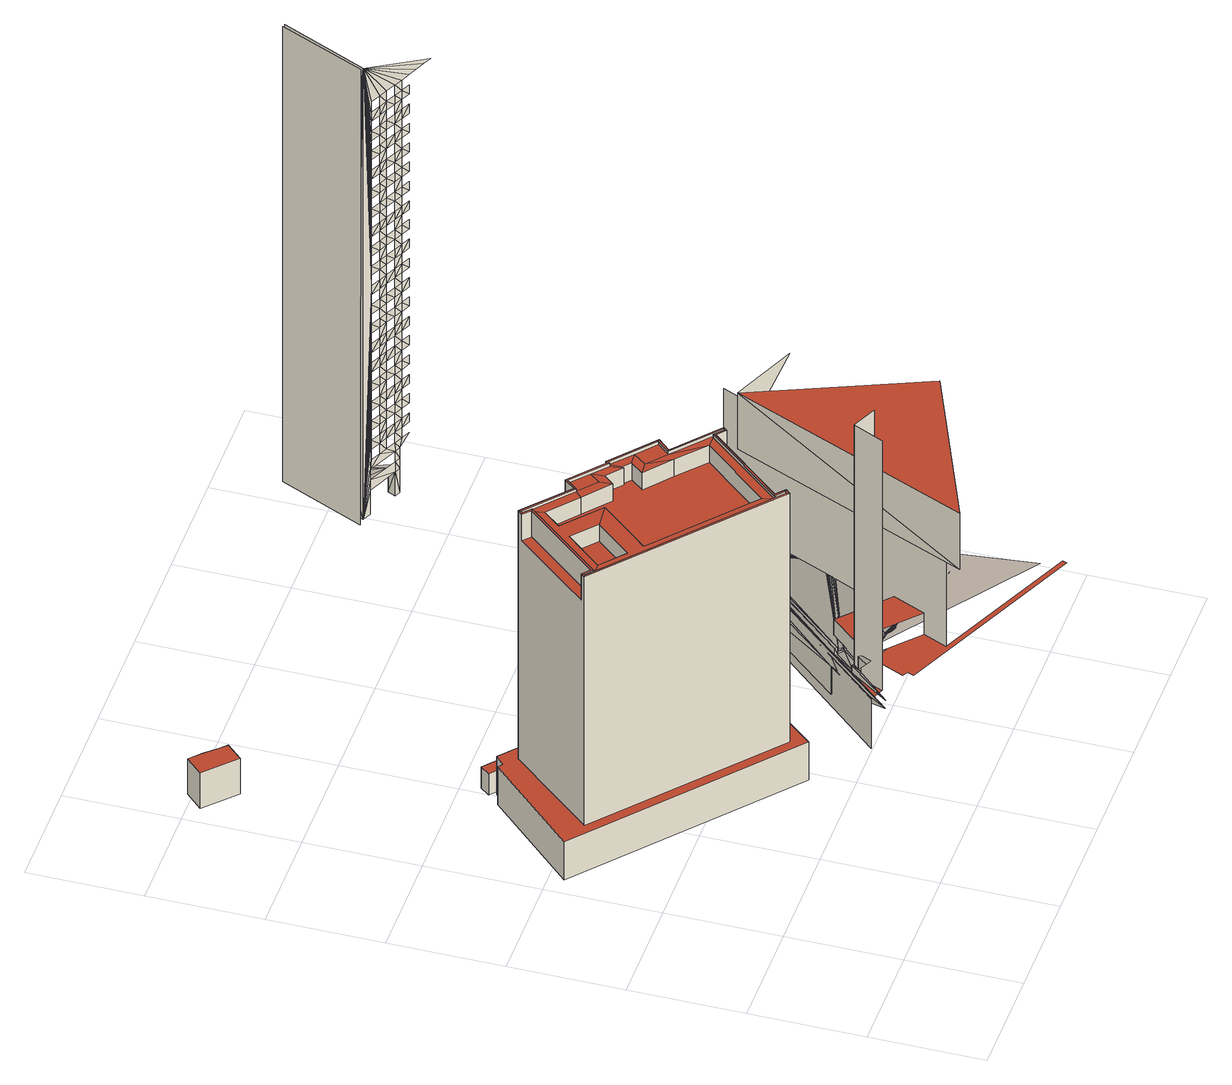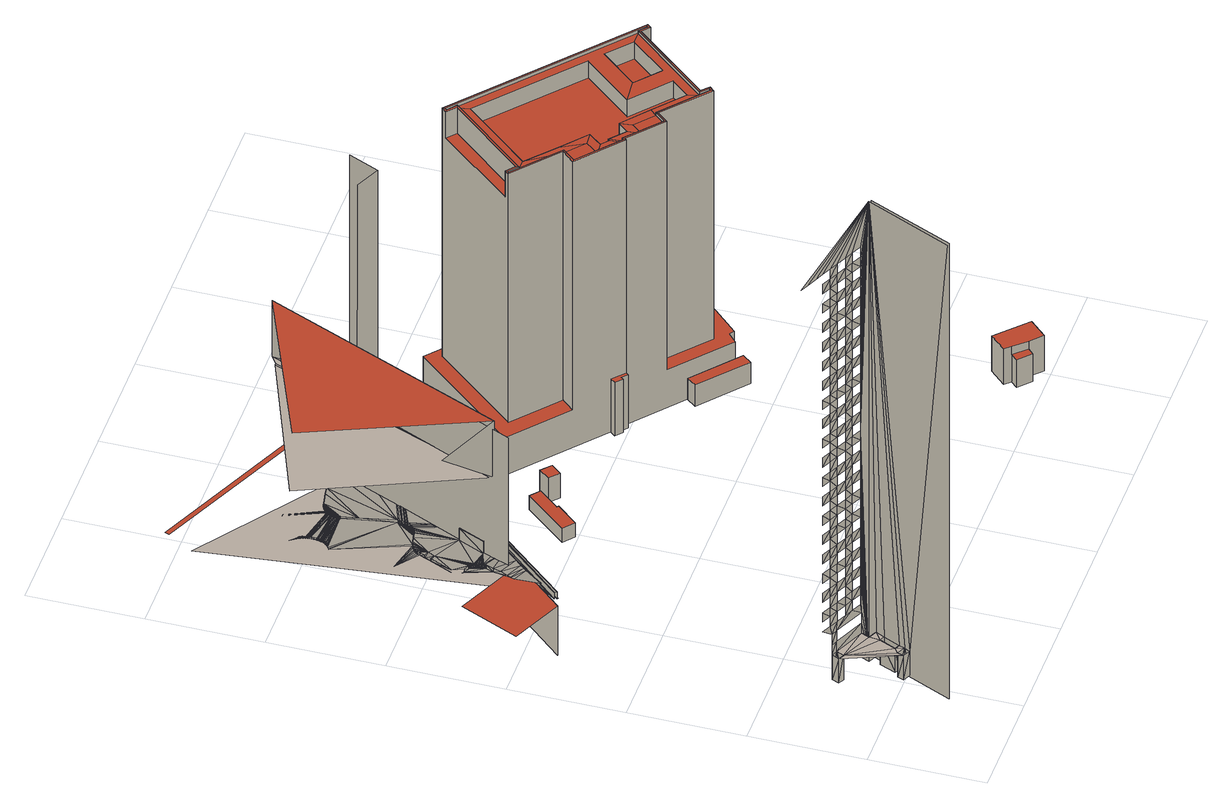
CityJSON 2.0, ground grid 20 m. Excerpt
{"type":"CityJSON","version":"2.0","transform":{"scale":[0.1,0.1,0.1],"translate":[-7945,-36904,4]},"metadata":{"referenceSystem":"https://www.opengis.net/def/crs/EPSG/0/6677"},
"CityObjects":{
"building1":{"type":"Building","attributes":{"class":9999,"usage":461,"measuredHeight":7.4,"storeysAboveGround":9999,"storeysBelowGround":9999,"prefecture":13,"city":13103,"footprintArea":-9999,"fireproofType":1011,"coverageRatio":80,"floorAreaRatio":600,"surveyYear":1,"urbanPlanType":21,"areaClassificationType":22,"landUseType":214,"districts":"10","detailedUsage":"0","meshCode":"53394509"},"geometry":[{"type":"Solid","lod":"2","boundaries":[[[[0,1,2,3,4,5,6,7]],[[8,9,10,11,12,13]],[[14,15,16,17]],[[2,1,8,13]],[[5,4,17,16]],[[4,3,14,17]],[[12,11,15,14]],[[1,0,9,8]],[[13,12,14,3,2]],[[6,5,16,15]],[[10,7,6,15,11]],[[0,7,10,9]]]],"semantics":{"surfaces":[{"type":"GroundSurface"},{"type":"RoofSurface"},{"type":"WallSurface"}],"values":[[0,1,1,2,2,2,2,2,2,2,2,2]]}}]},
"building2":{"type":"Building","attributes":{"class":3002,"usage":412,"measuredHeight":53.9,"storeysAboveGround":12,"storeysBelowGround":1,"prefecture":13,"city":13103,"footprintArea":1162.81,"fireproofType":1001,"coverageRatio":80,"floorAreaRatio":600,"surveyYear":2021,"urbanPlanType":21,"areaClassificationType":22,"landUseType":211,"districts":"10","detailedUsage":"1320","floodRisk_description":10,"floodRisk_rank":1,"floodRisk_depth":0.05,"floodRisk_adminType":2,"floodRisk_scale":2,"meshCode":"53394509"},"geometry":[{"type":"Solid","lod":"2","boundaries":[[[[18,19,20,21,22,23,24,25,26,27,28,29]],[[30,31,32,33]],[[34,35,36,37]],[[38,39,40,41,42,43,44,45,46,47,48,49,50,51]],[[52,53,54,55]],[[56,57,58,37,59]],[[60,61,62,63]],[[64,65,66,67]],[[68,56,59,69]],[[36,70,71]],[[37,36,71,59]],[[72,73,74,75]],[[36,35,76,70]],[[77,78,79,80]],[[81,82,83,84,85,86,87,88]],[[89,90,91,92]],[[93,94,95,68,69,96,83,82,97,88,87,98]],[[99,100,101,102]],[[103,104,90,89]],[[105,106,107,108]],[[109,110,111,112]],[[72,75,113,114]],[[115,116,117,118]],[[119,120,121,122]],[[123,124,125,126]],[[30,33,127,128]],[[129,130,131,132,133,134,135,136,137,138,139,140,141,142]],[[103,112,111,104]],[[122,121,125,124]],[[55,54,74,73]],[[115,118,110,109]],[[31,143,144,86,85,32]],[[145,31,30,128]],[[99,128,127,100]],[[108,107,117,116]],[[105,114,113,106]],[[123,126,53,52]],[[92,91,120,119]],[[35,102,101,76]],[[146,147,148,149,150,151]],[[53,86,144,54]],[[104,56,68,90]],[[106,99,102,107]],[[73,72,39,38]],[[85,84,131,130]],[[70,137,136,71]],[[101,139,138,76]],[[64,88,97,65]],[[126,87,86,53]],[[127,141,140,100]],[[100,140,139,101]],[[75,31,145,113]],[[120,94,93,121]],[[90,68,95,91]],[[18,29,149,148]],[[40,39,72,114]],[[74,143,31,75]],[[110,58,57,111]],[[89,92,77,80]],[[121,93,98,125]],[[117,107,102,35,34]],[[124,123,60,63]],[[62,55,73,38,51,122,124,63]],[[24,23,44,43]],[[106,113,145,128,99]],[[123,52,61,60]],[[27,105,108,151,150,28]],[[23,22,45,44]],[[54,144,143,74]],[[66,82,81,67]],[[76,138,137,70]],[[26,25,42,41]],[[91,95,94,120]],[[65,97,82,66]],[[132,83,96,133]],[[119,122,51,50]],[[116,115,48,47]],[[117,34,37,118]],[[131,84,83,132]],[[20,19,147,146]],[[125,98,87,126]],[[133,96,69,134]],[[27,26,41,40,114,105]],[[108,116,47,46,21,20,146,151]],[[22,21,46,45]],[[111,57,56,104]],[[52,55,62,61]],[[71,136,135,59]],[[67,81,88,64]],[[33,142,141,127]],[[32,129,142,33]],[[112,103,79,78]],[[77,92,119,50,49,109,112,78]],[[49,48,115,109]],[[19,18,148,147]],[[118,37,58,110]],[[59,135,134,69]],[[103,89,80,79]],[[85,130,129,32]],[[29,28,150,149]],[[25,24,43,42]]]],"semantics":{"surfaces":[{"type":"GroundSurface"},{"type":"RoofSurface"},{"type":"WallSurface"}],"values":[[0,1,1,1,1,1,1,1,1,1,1,1,1,1,1,1,1,1,1,1,1,1,1,1,1,1,1,1,1,1,1,1,1,1,1,1,1,1,1,1,2,2,2,2,2,2,2,2,2,2,2,2,2,2,2,2,2,2,2,2,2,2,2,2,2,2,2,2,2,2,2,2,2,2,2,2,2,2,2,2,2,2,2,2,2,2,2,2,2,2,2,2,2,2,2,2,2,2,2,2,2]]}}]},
"building3":{"type":"Building","attributes":{"class":3002,"usage":461,"measuredHeight":4.1,"storeysAboveGround":9999,"storeysBelowGround":9999,"prefecture":13,"city":13103,"footprintArea":-9999,"fireproofType":1011,"coverageRatio":80,"floorAreaRatio":600,"surveyYear":1,"urbanPlanType":21,"areaClassificationType":22,"landUseType":211,"districts":"10","detailedUsage":"0","floodRisk_description":10,"floodRisk_rank":1,"floodRisk_depth":0.1,"floodRisk_adminType":2,"floodRisk_scale":2,"meshCode":"53394509"},"geometry":[{"type":"Solid","lod":"2","boundaries":[[[[152,153,154,155]],[[156,157,158,159]],[[154,153,156,159]],[[152,155,158,157]],[[155,154,159,158]],[[153,152,157,156]]]],"semantics":{"surfaces":[{"type":"GroundSurface"},{"type":"RoofSurface"},{"type":"WallSurface"}],"values":[[0,1,2,2,2,2]]}}]},
"building4":{"type":"Building","attributes":{"class":9999,"usage":403,"measuredHeight":264.6,"storeysAboveGround":49,"storeysBelowGround":4,"prefecture":13,"city":13103,"footprintArea":6865.78,"fireproofType":1001,"coverageRatio":80,"floorAreaRatio":600,"surveyYear":2021,"urbanPlanType":21,"areaClassificationType":22,"landUseType":212,"districts":"10","detailedUsage":"1241","floodRisk_description":10,"floodRisk_rank":1,"floodRisk_depth":0.01,"floodRisk_adminType":2,"floodRisk_scale":2,"meshCode":"53394509"},"geometry":[{"type":"MultiSurface","lod":"2","boundaries":[[[160,161,162]],[[163,161,160]],[[164,165,166]],[[160,167,163]],[[163,168,161]],[[169,164,166]],[[170,171,160]],[[167,168,163]],[[172,173,174,175]],[[165,176,177]],[[170,169,178]],[[179,177,176]],[[180,165,177]],[[165,180,181]],[[181,180,182]],[[183,165,181]],[[184,181,182]],[[166,165,185]],[[180,186,182]],[[167,160,171]],[[185,165,183]],[[184,183,181]],[[169,166,183]],[[182,186,184]],[[183,166,185]],[[180,187,186]],[[186,188,184]],[[183,184,189]],[[187,188,186]],[[189,184,188]],[[188,187,189]],[[189,187,190]],[[178,169,183]],[[191,192,173,172]],[[193,183,189]],[[167,171,194]],[[178,183,195]],[[195,183,193]],[[195,196,178]],[[197,196,195]],[[171,198,194]],[[195,193,199]],[[194,198,200]],[[193,189,201]],[[199,202,203]],[[199,193,204]],[[205,204,193]],[[204,202,199]],[[205,202,204]],[[206,207,208,209]],[[201,189,210]],[[210,189,211]],[[211,189,212]],[[213,205,193]],[[212,189,214]],[[202,205,213]],[[213,193,201]],[[210,213,201]],[[215,213,210]],[[209,216,217,206]],[[211,215,210]],[[218,215,211]],[[211,219,218]],[[212,219,211]],[[220,219,212]],[[220,212,214]],[[221,220,214]],[[221,214,222]],[[222,223,221]],[[224,223,222]],[[224,225,223]],[[226,225,224]],[[227,225,226]],[[227,228,225]],[[229,228,227]],[[229,227,230]],[[231,229,230]],[[231,232,229]],[[231,233,232]],[[234,233,231]],[[235,233,234]],[[236,233,235]],[[237,236,235]],[[237,238,236]],[[239,238,237]],[[239,237,240]],[[240,241,239]],[[242,241,240]],[[243,213,215]],[[218,243,215]],[[244,241,242]],[[245,241,244]],[[219,243,218]],[[243,219,220]],[[244,246,245]],[[247,246,244]],[[221,243,220]],[[223,243,221]],[[223,225,243]],[[225,228,243]],[[228,229,243]],[[229,232,243]],[[232,233,243]],[[233,236,243]],[[236,238,243]],[[238,239,243]],[[206,217,248,207]],[[239,241,243]],[[241,245,243]],[[203,202,249]],[[170,178,250]],[[199,203,251]],[[250,171,170]],[[202,213,252]],[[243,253,254]],[[255,256,257]],[[173,192,258,259,260,261,262,263,264,208,207,248,265,266,267,268,269,174]],[[270,271,256]],[[272,195,199]],[[171,273,198]],[[252,213,243]],[[271,270,274]],[[198,275,200]],[[243,254,276]],[[200,277,194]],[[278,265,248,217,216,264,263,279]],[[196,280,178]],[[281,196,197]],[[282,197,195]],[[254,283,276]],[[284,283,254]],[[252,243,276]],[[202,252,285]],[[286,203,249]],[[287,202,285]],[[203,286,288]],[[202,287,249]],[[203,288,289]],[[203,289,290]],[[203,290,291]],[[269,268,292,293]],[[294,283,284]],[[203,291,251]],[[283,295,276]],[[296,283,294]],[[297,296,294]],[[297,294,298]],[[296,297,299]],[[300,297,298]],[[301,297,300]],[[297,301,299]],[[296,299,302]],[[303,301,300]],[[299,301,303]],[[283,296,295]],[[296,302,304]],[[305,299,303]],[[296,304,306]],[[302,299,305]],[[307,296,306]],[[302,305,304]],[[304,305,308]],[[309,296,307]],[[306,304,308]],[[310,296,309]],[[306,308,311]],[[312,296,310]],[[313,306,311]],[[307,306,313]],[[314,296,312]],[[315,307,313]],[[316,296,314]],[[309,307,315]],[[317,296,316]],[[318,309,315]],[[310,309,318]],[[319,296,317]],[[320,296,319]],[[312,310,318]],[[312,318,321]],[[322,296,320]],[[323,312,321]],[[324,296,322]],[[295,252,276]],[[314,312,323]],[[325,296,324]],[[316,314,323]],[[326,296,325]],[[316,323,327]],[[328,296,326]],[[329,316,327]],[[317,316,329]],[[330,296,328]],[[331,296,330]],[[319,317,329]],[[319,329,332]],[[333,296,331]],[[334,296,333]],[[335,319,332]],[[334,336,296]],[[335,320,319]],[[337,329,327]],[[336,338,296]],[[335,322,320]],[[338,339,296]],[[340,322,335]],[[339,341,296]],[[342,332,329]],[[341,343,296]],[[344,322,340]],[[343,345,296]],[[324,322,344]],[[332,342,335]],[[345,346,296]],[[346,347,296]],[[348,324,344]],[[347,349,296]],[[348,325,324]],[[349,350,296]],[[350,351,296]],[[296,351,352]],[[335,353,340]],[[326,325,348]],[[326,348,354]],[[296,352,295]],[[328,326,354]],[[328,354,355]],[[356,328,355]],[[330,328,356]],[[331,330,356]],[[331,356,357]],[[358,331,357]],[[199,251,272]],[[333,331,358]],[[358,334,333]],[[359,334,358]],[[336,334,359]],[[336,359,360]],[[361,336,360]],[[338,336,361]],[[339,338,361]],[[339,361,362]],[[363,339,362]],[[363,341,339]],[[363,343,341]],[[364,343,363]],[[365,194,277]],[[345,343,364]],[[345,364,366]],[[270,256,255]],[[367,345,366]],[[346,345,367]],[[368,346,367]],[[347,346,368]],[[369,347,368]],[[349,347,369]],[[369,350,349]],[[370,350,369]],[[350,370,371]],[[350,371,351]],[[371,372,351]],[[351,372,352]],[[352,372,295]],[[295,372,373]],[[252,295,373]],[[340,374,344]],[[257,375,255]],[[344,376,348]],[[348,377,354]],[[354,377,355]],[[373,378,252]],[[252,378,285]],[[373,379,378]],[[355,380,356]],[[379,285,378]],[[379,287,285]],[[379,373,381]],[[382,357,356]],[[249,287,379]],[[381,373,383]],[[249,379,381]],[[357,382,358]],[[286,249,381]],[[383,373,384]],[[382,359,358]],[[286,381,383]],[[384,373,385]],[[384,286,383]],[[288,286,384]],[[386,360,359]],[[385,373,387]],[[360,386,361]],[[289,288,384]],[[386,362,361]],[[289,384,385]],[[387,373,388]],[[389,363,362]],[[389,364,363]],[[387,289,385]],[[274,270,390]],[[388,373,391]],[[290,289,387]],[[392,366,364]],[[366,392,367]],[[367,393,368]],[[394,290,387]],[[368,393,369]],[[391,373,395]],[[394,387,388]],[[369,396,370]],[[370,397,371]],[[371,397,372]],[[395,373,398]],[[399,394,388]],[[290,394,291]],[[399,388,391]],[[398,373,400]],[[394,399,291]],[[395,399,391]],[[401,399,395]],[[400,373,402]],[[399,401,291]],[[401,395,398]],[[171,403,273]],[[401,404,291]],[[402,373,405]],[[401,398,404]],[[198,273,275]],[[404,406,291]],[[405,373,407]],[[404,398,406]],[[406,398,400]],[[372,408,373]],[[406,409,291]],[[407,373,410]],[[344,374,376]],[[400,402,406]],[[275,277,200]],[[348,376,377]],[[406,402,409]],[[410,373,411]],[[355,377,380]],[[356,380,382]],[[409,402,412]],[[373,413,411]],[[412,402,405]],[[359,382,386]],[[412,405,414]],[[414,405,407]],[[389,362,386]],[[392,364,389]],[[291,415,416]],[[414,407,417]],[[367,392,393]],[[417,407,410]],[[369,393,396]],[[291,409,415]],[[397,370,396]],[[411,417,410]],[[418,291,416]],[[413,373,419]],[[195,272,282]],[[420,417,411]],[[421,372,397]],[[409,412,415]],[[422,372,421]],[[423,420,411]],[[424,372,422]],[[423,411,413]],[[412,414,415]],[[250,403,171]],[[425,372,424]],[[414,417,415]],[[426,372,425]],[[251,291,427]],[[428,372,426]],[[417,420,415]],[[429,423,413]],[[408,372,428]],[[416,415,430]],[[420,423,415]],[[431,432,433]],[[433,432,374]],[[434,431,433]],[[432,376,374]],[[435,431,434]],[[436,376,432]],[[437,435,434]],[[376,436,377]],[[438,435,437]],[[377,436,439]],[[440,438,437]],[[439,441,377]],[[442,438,440]],[[377,441,380]],[[440,443,442]],[[441,444,380]],[[445,443,440]],[[419,373,446]],[[380,444,382]],[[418,416,430]],[[444,386,382]],[[427,291,447]],[[373,408,448]],[[423,429,415]],[[449,432,431]],[[449,431,435]],[[449,436,432]],[[450,386,444]],[[449,439,436]],[[449,441,439]],[[449,444,441]],[[446,373,448]],[[429,413,419]],[[386,450,389]],[[447,291,418]],[[389,450,451]],[[450,452,451]],[[451,392,389]],[[452,392,451]],[[450,453,452]],[[392,452,393]],[[450,454,453]],[[393,452,453]],[[450,455,454]],[[393,453,396]],[[396,453,454]],[[450,456,455]],[[454,455,396]],[[396,455,397]],[[450,457,456]],[[455,456,397]],[[450,458,457]],[[397,456,421]],[[459,250,178]],[[280,459,178]],[[196,281,280]],[[460,429,419]],[[450,461,458]],[[456,457,421]],[[281,197,282]],[[421,457,422]],[[450,462,461]],[[457,424,422]],[[458,424,457]],[[450,463,462]],[[424,458,425]],[[450,464,463]],[[425,458,461]],[[465,460,419]],[[466,460,465]],[[461,426,425]],[[429,467,415]],[[468,427,447]],[[465,469,466]],[[419,446,465]],[[470,469,465]],[[429,460,467]],[[415,471,430]],[[469,470,472]],[[472,470,473]],[[418,430,474]],[[466,467,460]],[[473,475,472]],[[476,475,473]],[[467,466,469]],[[474,447,418]],[[477,475,476]],[[467,469,472]],[[471,468,447]],[[477,476,478]],[[467,472,475]],[[430,471,474]],[[272,251,427]],[[479,477,478]],[[480,477,479]],[[477,467,475]],[[467,481,415]],[[482,480,479]],[[471,447,474]],[[480,467,477]],[[482,479,483]],[[465,484,470]],[[482,467,480]],[[482,483,485]],[[485,483,486]],[[470,484,473]],[[485,467,482]],[[487,485,486]],[[468,272,427]],[[487,486,488]],[[487,467,485]],[[489,471,415]],[[473,484,476]],[[484,478,476]],[[481,489,415]],[[488,490,487]],[[467,487,490]],[[468,491,492]],[[478,484,479]],[[493,490,488]],[[493,467,490]],[[468,471,491]],[[493,481,467]],[[484,483,479]],[[483,484,486]],[[468,492,272]],[[494,493,488]],[[484,488,486]],[[494,481,493]],[[494,495,481]],[[491,496,492]],[[471,497,498]],[[499,471,498]],[[500,497,471]],[[471,499,501]],[[502,500,471]],[[503,471,501]],[[496,504,492]],[[502,471,489]],[[471,503,505]],[[471,505,491]],[[506,494,488]],[[492,507,508]],[[272,492,508]],[[481,509,489]],[[509,481,510]],[[511,481,495]],[[492,504,507]],[[510,481,512]],[[512,481,513]],[[513,481,514]],[[511,495,494]],[[497,515,498]],[[498,515,516]],[[497,517,515]],[[498,516,499]],[[500,517,497]],[[499,516,501]],[[518,517,500]],[[501,516,519]],[[500,502,518]],[[503,501,519]],[[518,502,520]],[[503,519,521]],[[502,489,520]],[[505,503,521]],[[520,489,522]],[[505,521,523]],[[514,481,511]],[[522,489,524]],[[491,505,523]],[[524,489,509]],[[491,523,525]],[[526,515,517]],[[526,516,515]],[[526,517,518]],[[526,519,516]],[[509,527,524]],[[526,518,520]],[[526,521,519]],[[528,491,525]],[[510,527,509]],[[496,491,528]],[[526,520,522]],[[526,523,521]],[[526,522,524]],[[526,525,523]],[[510,529,527]],[[530,496,528]],[[512,529,510]],[[526,524,527]],[[504,496,530]],[[526,528,525]],[[526,527,529]],[[528,526,530]],[[512,513,529]],[[531,504,530]],[[529,513,532]],[[532,526,529]],[[531,530,526]],[[513,514,532]],[[526,532,533]],[[532,514,533]],[[272,508,534]],[[535,526,533]],[[514,536,533]],[[533,536,535]],[[504,531,507]],[[531,526,537]],[[534,508,538]],[[526,535,539]],[[536,540,535]],[[514,511,536]],[[508,507,538]],[[531,537,507]],[[539,537,526]],[[535,540,539]],[[272,534,541]],[[542,270,255]],[[536,511,540]],[[537,539,543]],[[540,543,539]],[[537,543,544]],[[537,544,545]],[[546,272,541]],[[537,545,547]],[[507,537,538]],[[541,534,548]],[[549,272,546]],[[548,534,538]],[[537,548,538]],[[546,541,550]],[[273,403,275]],[[275,403,277]],[[537,550,548]],[[550,541,548]],[[551,549,546]],[[552,546,550]],[[282,272,549]],[[552,551,546]],[[403,553,277]]],"semantics":{"surfaces":[{"type":"WallSurface"},{"type":"OuterFloorSurface"},{"type":"OuterCeilingSurface"},{"type":"RoofSurface"},{"type":"GroundSurface"}],"values":[0,0,1,2,0,0,0,0,0,0,1,1,0,0,0,0,1,1,0,2,0,1,0,0,0,1,0,1,0,1,0,0,1,0,1,2,1,1,0,0,0,1,0,1,0,1,0,0,0,0,1,1,1,0,1,1,0,0,0,3,0,0,0,0,0,0,0,0,0,0,0,0,0,0,0,0,0,0,0,0,0,0,0,0,0,0,0,0,1,1,0,0,1,1,0,0,1,1,1,1,1,1,1,1,1,1,0,1,1,1,1,0,0,1,0,0,3,2,1,0,1,2,4,0,0,0,0,1,0,0,0,1,1,1,1,1,1,1,1,1,0,0,1,1,0,0,0,1,0,0,1,1,0,0,1,1,0,1,0,1,0,0,1,0,1,0,1,0,0,1,0,1,0,1,0,0,1,1,0,0,1,0,1,1,0,1,0,1,0,1,0,0,1,1,0,0,1,1,0,1,0,1,1,0,1,0,1,1,1,0,1,0,1,1,1,0,1,0,1,1,1,1,0,0,1,0,0,0,0,0,0,0,0,0,0,0,0,0,0,0,0,0,0,0,0,0,2,0,0,0,0,0,0,0,0,0,0,0,0,0,0,0,0,0,0,1,3,1,1,1,0,0,1,1,0,0,1,1,0,1,0,1,0,1,1,0,1,0,0,1,1,1,0,1,0,1,1,1,0,2,1,0,1,1,1,0,1,1,0,1,1,1,1,0,1,0,1,1,0,0,1,1,0,0,1,1,0,4,1,1,0,0,1,1,1,1,0,0,1,0,1,1,1,0,1,0,1,0,0,1,1,0,0,1,0,1,1,1,0,0,1,1,0,1,1,1,0,1,0,1,0,1,1,1,1,1,1,0,1,0,1,0,0,0,0,0,0,0,0,0,0,0,0,0,0,0,0,0,1,0,1,0,1,1,1,1,1,1,0,1,1,1,1,0,0,0,0,1,0,0,1,0,1,0,1,0,0,1,0,0,1,0,1,0,1,0,1,0,1,0,0,0,1,0,0,1,0,1,0,0,0,0,1,1,0,1,0,1,0,0,0,1,1,0,0,1,0,0,1,1,0,1,0,0,0,0,1,1,0,0,1,0,1,1,0,0,1,1,0,0,0,1,1,1,1,1,0,1,1,1,0,0,1,1,1,1,0,0,1,1,0,1,1,1,1,1,1,1,1,1,1,1,0,1,0,1,1,1,1,1,1,1,0,0,0,0,0,0,0,0,0,0,0,0,0,0,0,0,0,1,0,0,0,0,1,1,1,1,0,1,1,0,0,0,1,1,1,1,0,0,0,1,0,1,1,1,0,0,0,1,0,0,1,0,0,1,0,0,1,0,1,1,0,1,1,0,1,0,0,0,1,1,0,1,1,0,1,0,1,0,1,0,1,0,0,0,1,0,1,1,1,2]}}]},
"building5":{"type":"Building","attributes":{"class":9999,"usage":461,"measuredHeight":5.3,"storeysAboveGround":9999,"storeysBelowGround":9999,"prefecture":13,"city":13103,"footprintArea":-9999,"fireproofType":1011,"coverageRatio":80,"floorAreaRatio":600,"surveyYear":1,"urbanPlanType":21,"areaClassificationType":22,"landUseType":212,"districts":"10","detailedUsage":"0","floodRisk_description":10,"floodRisk_rank":1,"floodRisk_depth":0.04,"floodRisk_adminType":2,"floodRisk_scale":2,"meshCode":"53394509"},"geometry":[{"type":"Solid","lod":"2","boundaries":[[[[554,555,556,557]],[[558,559,560,561]],[[555,554,559,558]],[[557,556,561,560]],[[556,555,558,561]],[[554,557,560,559]]]],"semantics":{"surfaces":[{"type":"GroundSurface"},{"type":"RoofSurface"},{"type":"WallSurface"}],"values":[[0,1,2,2,2,2]]}}]},
"building6":{"type":"Building","attributes":{"class":9999,"usage":461,"measuredHeight":-9999,"storeysAboveGround":9999,"storeysBelowGround":9999,"prefecture":13,"city":13103,"footprintArea":-9999,"fireproofType":1011,"coverageRatio":80,"floorAreaRatio":600,"surveyYear":1,"urbanPlanType":21,"areaClassificationType":22,"landUseType":212,"districts":"10","detailedUsage":"0","floodRisk_description":10,"floodRisk_rank":1,"floodRisk_depth":0.04,"floodRisk_adminType":2,"floodRisk_scale":2,"meshCode":"53394509"},"geometry":[{"type":"Solid","lod":"2","boundaries":[[[[562,563,564,565,566,567]],[[568,569,570,571,572,573]],[[563,562,568,573]],[[562,567,569,568]],[[567,566,570,569]],[[564,563,573,572]],[[565,564,572,571]],[[566,565,571,570]]]],"semantics":{"surfaces":[{"type":"GroundSurface"},{"type":"RoofSurface"},{"type":"WallSurface"}],"values":[[0,1,2,2,2,2,2,2]]}}]},
"building7":{"type":"Building","attributes":{"class":9999,"usage":401,"measuredHeight":98.4,"storeysAboveGround":21,"storeysBelowGround":0,"prefecture":13,"city":13103,"footprintArea":1985.17,"fireproofType":1001,"coverageRatio":80,"floorAreaRatio":600,"surveyYear":2021,"urbanPlanType":21,"areaClassificationType":22,"landUseType":212,"districts":"10","detailedUsage":"1210","floodRisk_description":10,"floodRisk_rank":1,"floodRisk_depth":0.08,"floodRisk_adminType":2,"floodRisk_scale":2,"meshCode":"53394509"},"geometry":[{"type":"MultiSurface","lod":"2","boundaries":[[[574,575,576]],[[577,574,576]],[[576,575,578]],[[578,579,576]],[[580,576,581]],[[581,576,582]],[[582,576,579]],[[583,576,580]],[[584,574,585]],[[585,574,586]],[[586,574,587]],[[587,574,588]],[[588,574,589]],[[589,574,590]],[[590,574,591]],[[591,574,592]],[[592,574,593]],[[593,574,594]],[[594,574,595]],[[595,574,596]],[[596,574,597]],[[597,574,598]],[[598,574,599]],[[599,574,600]],[[600,574,601]],[[601,574,602]],[[602,574,577]],[[577,576,603]],[[603,576,604]],[[604,576,605]],[[605,576,606]],[[606,576,607]],[[607,576,608]],[[608,576,609]],[[609,576,610]],[[610,576,611]],[[611,576,612]],[[612,576,613]],[[613,576,614]],[[614,576,615]],[[615,576,616]],[[616,576,617]],[[617,576,583]],[[575,574,618]],[[619,578,575]],[[620,583,580]],[[620,580,621]],[[622,579,578]],[[574,584,623]],[[579,619,582]],[[619,622,578]],[[622,619,579]],[[580,624,621]],[[585,586,625]],[[587,588,626]],[[589,590,627]],[[591,592,628]],[[593,594,629]],[[595,596,630]],[[597,598,631]],[[599,600,632]],[[601,602,633]],[[577,603,634]],[[604,605,635]],[[606,607,636]],[[608,609,637]],[[610,611,638]],[[612,613,639]],[[614,615,640]],[[616,617,641]],[[583,620,642]],[[643,575,618]],[[643,619,575]],[[618,574,644]],[[574,623,645]],[[618,646,643]],[[625,586,647]],[[587,626,648]],[[589,627,649]],[[628,592,650]],[[593,629,651]],[[595,630,652]],[[631,598,653]],[[599,632,654]],[[601,633,655]],[[634,603,656]],[[604,635,657]],[[606,636,658]],[[637,609,659]],[[638,611,660]],[[612,639,661]],[[614,640,662]],[[616,641,663]],[[583,642,664]],[[643,646,665]],[[581,582,666]],[[644,646,618]],[[644,574,667]],[[646,668,665]],[[574,645,669]],[[670,624,580]],[[671,623,625]],[[648,672,647]],[[673,626,649]],[[628,674,627]],[[675,650,651]],[[652,676,629]],[[677,630,631]],[[678,653,654]],[[655,679,632]],[[680,633,634]],[[657,681,656]],[[682,635,658]],[[637,683,636]],[[638,684,659]],[[685,660,661]],[[662,686,639]],[[687,640,663]],[[664,688,641]],[[689,642,624]],[[625,647,671]],[[648,626,690]],[[649,627,674]],[[628,650,691]],[[651,629,676]],[[652,630,692]],[[631,653,677]],[[654,632,679]],[[655,633,693]],[[634,656,680]],[[657,635,694]],[[658,636,683]],[[637,659,695]],[[638,660,696]],[[661,639,686]],[[662,640,697]],[[663,641,688]],[[664,642,698]],[[619,699,582]],[[700,667,574]],[[646,644,668]],[[665,701,643]],[[623,671,645]],[[672,648,702]],[[626,673,690]],[[674,628,691]],[[650,675,703]],[[676,652,704]],[[630,677,692]],[[653,678,705]],[[679,655,706]],[[633,680,693]],[[681,657,707]],[[635,682,694]],[[683,637,695]],[[684,638,696]],[[660,685,708]],[[686,662,709]],[[640,687,697]],[[688,664,698]],[[642,689,710]],[[671,647,672]],[[648,690,702]],[[649,674,673]],[[691,650,703]],[[651,676,675]],[[652,692,704]],[[677,653,705]],[[654,679,678]],[[655,693,706]],[[680,656,681]],[[657,694,707]],[[658,683,682]],[[695,659,684]],[[696,660,708]],[[661,686,685]],[[662,697,709]],[[663,688,687]],[[698,642,710]],[[699,619,643]],[[665,668,701]],[[574,669,711]],[[581,666,712]],[[643,701,713]],[[670,689,624]],[[668,644,713]],[[582,699,666]],[[671,672,714]],[[702,690,715]],[[673,674,716]],[[691,703,717]],[[675,676,718]],[[704,692,719]],[[677,705,720]],[[678,679,721]],[[706,693,722]],[[680,681,723]],[[707,694,724]],[[682,683,725]],[[695,684,726]],[[696,708,727]],[[685,686,728]],[[709,697,729]],[[687,688,730]],[[698,710,731]],[[667,713,644]],[[668,713,701]],[[713,699,643]],[[732,733,734,735]],[[574,711,736]],[[671,714,737]],[[702,715,738]],[[716,674,739]],[[691,717,740]],[[675,718,741]],[[704,719,742]],[[720,705,743]],[[678,721,744]],[[706,722,745]],[[723,681,746]],[[707,724,747]],[[682,725,748]],[[726,684,749]],[[727,708,750]],[[685,728,751]],[[729,697,752]],[[687,730,753]],[[731,710,754]],[[667,755,756]],[[670,757,689]],[[756,758,667]],[[713,667,759]],[[667,700,755]],[[700,574,760]],[[667,758,759]],[[755,761,756]],[[756,761,758]],[[759,699,713]],[[574,736,762]],[[763,757,670]],[[700,761,755]],[[764,669,737]],[[738,765,714]],[[766,715,716]],[[767,739,740]],[[768,717,741]],[[742,769,718]],[[770,719,720]],[[744,771,743]],[[772,721,745]],[[723,773,722]],[[774,746,747]],[[748,775,724]],[[726,776,725]],[[777,749,727]],[[751,778,750]],[[779,728,729]],[[753,780,752]],[[781,730,731]],[[782,754,757]],[[737,714,765]],[[738,715,783]],[[716,739,766]],[[740,717,767]],[[741,718,769]],[[742,719,784]],[[720,743,770]],[[744,721,785]],[[745,722,772]],[[723,746,786]],[[747,724,775]],[[748,725,776]],[[726,749,787]],[[727,750,778]],[[751,728,788]],[[729,752,779]],[[753,730,789]],[[731,754,781]],[[790,670,712]],[[791,712,666]],[[792,666,793]],[[666,794,793]],[[758,795,759]],[[763,670,790]],[[790,712,791]],[[791,666,792]],[[763,782,757]],[[795,761,700]],[[699,794,666]],[[669,764,711]],[[765,738,783]],[[715,766,796]],[[739,767,797]],[[717,768,798]],[[769,742,799]],[[719,770,784]],[[771,744,800]],[[721,772,785]],[[773,723,786]],[[746,774,801]],[[775,748,802]],[[776,726,787]],[[749,777,803]],[[778,751,804]],[[728,779,788]],[[780,753,805]],[[730,781,789]],[[754,782,806]],[[737,765,764]],[[783,715,796]],[[766,739,797]],[[767,717,798]],[[741,769,768]],[[742,784,799]],[[770,743,771]],[[744,785,800]],[[772,722,773]],[[786,746,801]],[[747,775,774]],[[748,776,802]],[[787,749,803]],[[727,778,777]],[[751,788,804]],[[779,752,780]],[[753,789,805]],[[781,754,806]],[[795,699,759]],[[761,795,758]],[[793,807,792]],[[794,807,793]],[[574,762,808]],[[792,809,791]],[[699,807,794]],[[795,809,699]],[[807,809,792]],[[782,763,810]],[[809,807,699]],[[764,765,811]],[[783,796,812]],[[766,797,813]],[[767,798,814]],[[768,769,815]],[[799,784,816]],[[770,771,817]],[[800,785,818]],[[772,773,819]],[[786,801,820]],[[774,775,821]],[[802,776,822]],[[787,803,823]],[[777,778,824]],[[804,788,825]],[[779,780,826]],[[805,789,827]],[[781,806,828]],[[574,808,829]],[[764,811,830]],[[812,796,831]],[[766,813,832]],[[767,814,833]],[[768,815,834]],[[799,816,835]],[[817,771,836]],[[800,818,837]],[[819,773,838]],[[786,820,839]],[[821,775,840]],[[802,822,841]],[[823,803,842]],[[777,824,843]],[[804,825,844]],[[826,780,845]],[[805,827,846]],[[828,806,847]]],"semantics":{"surfaces":[{"type":"WallSurface"},{"type":"GroundSurface"},{"type":"OuterCeilingSurface"}],"values":[0,0,0,1,0,0,0,0,0,0,0,0,0,0,0,0,0,0,0,0,0,0,0,0,0,0,0,0,0,0,0,0,0,0,0,0,0,0,0,0,0,0,0,0,0,0,0,1,0,0,0,0,0,0,0,0,0,0,0,0,0,0,0,0,0,0,0,0,0,0,0,2,2,0,0,0,0,0,0,0,0,0,0,0,0,0,0,0,0,0,0,0,0,0,0,0,0,0,1,0,0,0,0,0,0,0,0,0,0,0,0,0,0,0,0,0,0,0,0,0,0,0,0,0,0,0,0,0,0,0,0,0,0,0,0,0,0,0,2,0,0,0,0,0,0,0,0,0,0,0,0,0,0,0,0,0,0,0,0,0,0,0,0,0,0,0,0,0,0,0,0,0,0,0,0,0,0,0,0,2,1,0,0,0,0,0,2,0,0,0,0,0,0,0,0,0,0,0,0,0,0,0,0,0,0,2,0,2,0,0,0,0,0,0,0,0,0,0,0,0,0,0,0,0,0,0,0,0,0,0,0,2,0,0,0,1,1,2,0,0,0,0,0,0,0,0,0,0,0,0,0,0,0,0,0,0,0,0,0,0,0,0,0,0,0,0,0,0,0,0,0,0,0,0,0,0,0,0,0,0,0,0,0,0,0,0,0,0,0,0,0,0,0,0,0,0,0,0,0,0,0,0,0,0,0,0,0,0,0,0,0,0,0,0,0,0,0,0,0,0,0,0,0,0,0,0,2,0,1,1,0,0,0,2,0,0,0,0,0,0,0,0,0,0,0,0,0,0,0,0,0,0,0,0,0,0,0,0,0,0,0,0,0,0,0,0,0,0,0,0,0,0,0,0]}}]}
},
"vertices":[
[54,1119,34],[1,1169,34],[29,1199,34],[50,1179,34],[59,1189,34],[81,1169,34],[70,1157,34],[80,1147,34],[1,1169,107],[54,1119,107],[80,1147,107],[70,1157,107],[50,1179,107],[29,1199,107],[50,1179,91],[70,1157,91],[81,1169,91],[59,1189,91],
[360,600,25],[372,589,25],[365,581,25],[517,451,25],[361,268,25],[10,567,25],[158,723,25],[166,717,25],[182,732,25],[341,597,25],[347,604,25],[357,596,25],[298,597,611],[265,625,611],[254,613,611],[300,575,611],[415,534,611],[381,563,611],[363,540,611],[396,512,611],[186,697,103],[264,629,103],[281,648,103],[182,732,103],[166,717,103],[158,723,103],[10,567,103],[361,268,103],[517,451,103],[420,534,103],[400,512,103],[479,445,103],[353,297,103],[59,549,103],[192,677,617],[197,677,617],[184,689,617],[179,689,617],[457,456,611],[473,442,611],[475,444,611],[436,456,611],[79,544,563],[192,677,563],[179,689,563],[65,556,563],[100,539,576],[143,502,576],[198,566,576],[155,603,576],[339,318,611],[335,338,611],[340,538,611],[386,500,611],[264,629,617],[186,697,617],[186,692,617],[265,625,617],[359,561,611],[360,305,563],[473,438,563],[457,451,563],[344,319,563],[155,603,611],[198,566,611],[241,570,611],[175,627,611],[201,658,611],[197,677,611],[79,539,611],[100,539,611],[344,319,617],[339,318,617],[355,305,617],[360,305,617],[64,549,611],[353,302,611],[355,305,611],[166,483,611],[143,502,611],[65,551,611],[341,592,611],[343,570,611],[345,573,611],[344,595,611],[457,451,617],[457,456,617],[341,597,617],[341,592,617],[344,595,617],[343,600,617],[479,445,617],[475,444,617],[473,442,617],[473,438,617],[281,644,617],[281,648,617],[400,512,617],[420,534,617],[415,534,617],[396,512,617],[353,297,617],[353,302,617],[64,549,617],[59,549,617],[79,544,617],[65,556,617],[65,551,617],[79,539,617],[316,593,611],[314,616,611],[254,613,576],[201,658,576],[175,627,576],[241,570,576],[166,483,576],[335,338,576],[436,456,576],[386,500,576],[340,538,576],[359,561,576],[345,573,576],[343,570,576],[316,593,576],[300,575,576],[186,692,611],[184,689,611],[281,644,611],[365,581,135],[372,589,135],[360,600,135],[357,596,135],[347,604,135],[343,600,135],
[187,759,27],[267,691,27],[254,675,27],[174,743,27],[267,691,71],[187,759,71],[174,743,71],[254,675,71],
[504,217,86],[506,215,28],[504,217,28],[506,215,86],[467,172,128],[528,236,128],[534,249,128],[528,218,86],[528,218,28],[534,249,114],[464,172,114],[571,294,86],[538,246,623],[538,246,106],[514,192,106],[514,192,623],[512,218,155],[528,236,155],[567,287,114],[557,199,155],[535,231,118],[528,236,114],[535,231,114],[537,247,114],[541,238,114],[537,247,128],[541,238,118],[546,234,118],[546,234,114],[547,236,114],[547,236,118],[582,226,623],[583,226,106],[582,275,114],[578,288,86],[570,284,114],[567,287,128],[570,284,128],[571,294,28],[579,284,114],[578,288,28],[638,226,114],[585,279,118],[579,284,118],[585,279,114],[582,275,118],[610,302,150],[610,302,106],[570,257,106],[570,257,150],[639,225,114],[640,224,114],[642,224,114],[638,226,117],[643,223,114],[639,225,117],[667,169,150],[693,227,150],[640,224,117],[642,224,117],[643,223,117],[644,222,117],[644,222,114],[645,221,117],[645,221,114],[646,220,117],[646,220,114],[648,219,114],[648,219,117],[649,219,117],[649,219,114],[650,218,114],[650,218,117],[652,217,117],[652,217,114],[653,217,114],[653,217,117],[654,216,114],[654,216,117],[656,216,117],[656,216,114],[657,215,117],[657,215,114],[688,212,117],[659,215,114],[659,215,117],[660,214,117],[660,214,114],[693,227,106],[781,361,120],[887,652,114],[776,508,118],[781,353,119],[688,212,114],[735,221,114],[820,526,397],[636,101,281],[636,101,397],[559,172,106],[569,167,106],[564,155,106],[903,4,106],[906,12,106],[648,127,106],[667,169,106],[839,555,106],[941,509,106],[987,613,106],[896,654,106],[489,203,106],[820,526,281],[651,111,281],[840,581,114],[842,602,28],[655,111,281],[849,596,28],[735,221,117],[849,596,86],[839,555,384],[648,127,384],[888,651,128],[890,647,128],[890,647,114],[748,223,117],[748,223,114],[781,356,119],[781,364,120],[780,359,119],[781,366,120],[782,369,120],[783,371,120],[758,479,118],[896,654,4],[489,203,4],[773,228,114],[792,292,118],[773,228,117],[774,228,117],[774,228,114],[777,229,117],[776,228,114],[776,228,117],[778,229,117],[777,229,114],[780,230,117],[778,229,114],[781,230,117],[782,231,117],[780,230,114],[783,231,117],[784,232,117],[781,230,114],[785,233,117],[782,231,114],[786,234,117],[783,231,114],[787,234,117],[788,235,117],[784,232,114],[789,236,117],[790,237,117],[785,233,114],[791,238,117],[786,234,114],[792,239,117],[792,240,117],[793,241,117],[787,234,114],[794,242,117],[788,235,114],[794,243,117],[795,245,117],[789,236,114],[795,246,117],[796,247,117],[790,237,114],[796,248,117],[814,173,114],[797,249,117],[797,251,117],[791,238,114],[797,252,117],[816,173,114],[798,253,117],[792,239,114],[798,255,117],[798,256,117],[798,257,117],[792,240,114],[798,259,117],[798,260,117],[798,261,117],[797,263,118],[818,173,114],[793,241,114],[794,242,114],[794,243,114],[795,245,114],[795,246,114],[796,247,114],[796,248,114],[797,249,114],[797,251,114],[797,252,114],[798,253,114],[912,51,86],[798,255,114],[798,256,114],[798,257,114],[798,259,114],[798,260,114],[798,261,114],[797,263,114],[781,353,114],[861,223,114],[942,227,397],[861,225,114],[860,226,114],[781,356,114],[780,359,114],[860,228,114],[781,361,114],[860,230,114],[781,364,114],[781,366,114],[782,369,114],[860,242,114],[783,371,114],[784,374,114],[860,244,114],[948,225,281],[786,376,114],[861,247,114],[861,249,114],[784,374,120],[787,378,114],[862,251,114],[862,253,114],[789,380,114],[786,376,120],[791,382,114],[787,378,120],[793,383,114],[842,602,86],[789,380,120],[795,385,114],[791,382,120],[798,386,114],[872,265,114],[793,383,120],[800,387,114],[803,388,114],[795,385,120],[805,388,114],[798,386,120],[800,461,119],[758,479,143],[800,387,120],[793,519,143],[826,392,114],[803,388,120],[863,255,114],[864,257,114],[805,388,120],[866,259,114],[867,261,114],[869,262,114],[786,519,118],[870,264,114],[816,390,120],[800,461,143],[862,221,118],[861,223,118],[862,221,114],[862,219,114],[862,219,118],[861,225,118],[863,217,114],[863,217,118],[860,226,118],[864,215,114],[860,228,118],[864,215,118],[865,214,118],[860,230,118],[865,214,114],[876,268,114],[793,519,119],[874,267,114],[878,203,118],[860,242,118],[860,244,118],[861,247,118],[861,249,118],[862,251,118],[862,253,118],[863,255,118],[864,257,118],[866,259,118],[888,651,114],[826,392,120],[867,261,118],[869,262,118],[870,264,118],[872,265,118],[829,393,114],[829,393,120],[844,423,120],[795,530,119],[832,394,120],[832,394,114],[820,507,119],[835,395,120],[835,395,114],[820,507,143],[838,397,120],[838,397,114],[841,399,120],[841,399,114],[843,401,114],[843,401,120],[850,436,120],[845,404,120],[845,404,114],[887,380,114],[847,407,120],[847,407,114],[848,410,120],[848,410,114],[850,501,120],[853,420,120],[846,516,120],[805,542,120],[853,420,115],[858,432,115],[858,432,120],[847,518,120],[848,506,120],[847,507,120],[847,509,120],[848,504,120],[846,511,120],[849,503,120],[846,512,120],[847,519,120],[846,514,120],[875,471,114],[854,534,121],[825,564,122],[851,500,120],[853,498,120],[875,471,120],[854,497,120],[855,496,120],[857,495,120],[847,507,114],[847,509,114],[848,506,114],[848,504,114],[846,511,114],[849,503,114],[846,512,114],[850,501,114],[846,514,114],[851,500,114],[846,516,114],[849,521,114],[853,498,114],[847,518,114],[854,497,114],[847,519,114],[849,521,121],[855,496,114],[857,495,114],[835,575,122],[858,495,114],[858,495,120],[854,534,114],[859,548,122],[867,491,114],[867,491,120],[840,581,122],[938,475,397],[868,490,114],[869,490,114],[870,489,114],[845,586,123],[871,488,114],[865,561,122],[845,586,114],[868,568,122],[874,620,127],[871,574,123],[888,651,86],
[564,537,27],[549,519,27],[532,534,27],[547,552,27],[549,519,78],[564,537,78],[547,552,78],[532,534,78],
[650,587,25],[587,513,25],[570,527,25],[601,563,25],[598,565,25],[631,603,25],[650,587,54],[631,603,54],[598,565,54],[601,563,54],[570,527,54],[587,513,54],
[771,1133,960],[777,1147,77],[771,1133,27],[789,1125,498],[777,1147,27],[786,1126,27],[786,1126,120],[786,1126,98],[786,1126,77],[789,1125,178],[789,1125,878],[789,1125,857],[789,1125,838],[789,1125,817],[789,1125,798],[789,1125,777],[789,1125,758],[789,1125,737],[789,1125,718],[789,1125,697],[789,1125,678],[789,1125,657],[789,1125,638],[789,1125,617],[789,1125,599],[789,1125,578],[789,1125,559],[789,1125,538],[789,1125,519],[789,1125,479],[789,1125,458],[789,1125,439],[789,1125,418],[789,1125,399],[789,1125,378],[789,1125,359],[789,1125,338],[789,1125,319],[789,1125,298],[789,1125,279],[789,1125,258],[789,1125,239],[789,1125,218],[789,1125,199],[785,1163,77],[792,1140,77],[789,1125,159],[789,1125,138],[792,1140,27],[807,1117,878],[807,1117,138],[807,1117,857],[807,1117,798],[807,1117,758],[807,1117,737],[807,1117,678],[807,1117,638],[807,1117,617],[807,1117,559],[807,1117,519],[807,1117,498],[807,1117,439],[807,1117,399],[807,1117,378],[807,1117,338],[807,1117,279],[807,1117,239],[807,1117,199],[807,1117,159],[794,1159,77],[798,1192,77],[822,1110,878],[785,1163,27],[807,1117,838],[807,1117,817],[807,1117,777],[807,1117,718],[807,1117,697],[807,1117,657],[807,1117,599],[807,1117,578],[807,1117,538],[807,1117,479],[807,1117,458],[807,1117,418],[807,1117,359],[807,1117,319],[807,1117,298],[807,1117,258],[807,1117,218],[807,1117,178],[794,1159,27],[841,1101,77],[802,1202,77],[798,1192,27],[840,1102,878],[841,1101,120],[822,1110,857],[822,1110,838],[822,1110,777],[822,1110,758],[822,1110,697],[822,1110,678],[822,1110,617],[822,1110,578],[822,1110,559],[822,1110,498],[822,1110,479],[822,1110,418],[822,1110,399],[822,1110,359],[822,1110,298],[822,1110,279],[822,1110,218],[822,1110,199],[822,1110,138],[822,1110,798],[822,1110,737],[822,1110,638],[822,1110,519],[822,1110,439],[822,1110,378],[822,1110,338],[822,1110,239],[822,1110,178],[848,1115,77],[807,1212,77],[807,1188,27],[822,1110,817],[822,1110,718],[822,1110,657],[822,1110,599],[822,1110,538],[822,1110,458],[822,1110,319],[822,1110,258],[822,1110,159],[855,1095,878],[841,1101,98],[807,1188,77],[840,1102,838],[840,1102,798],[840,1102,777],[840,1102,718],[840,1102,678],[840,1102,638],[840,1102,617],[840,1102,559],[840,1102,519],[840,1102,498],[840,1102,439],[840,1102,399],[840,1102,378],[840,1102,338],[840,1102,279],[840,1102,258],[840,1102,199],[840,1102,178],[767,1136,960],[834,1286,960],[834,1286,18],[767,1137,18],[872,1087,878],[840,1102,857],[840,1102,817],[840,1102,758],[840,1102,737],[840,1102,697],[840,1102,657],[840,1102,599],[840,1102,578],[840,1102,538],[840,1102,479],[840,1102,458],[840,1102,418],[840,1102,359],[840,1102,319],[840,1102,298],[840,1102,239],[840,1102,218],[840,1102,159],[807,1212,27],[802,1202,27],[840,1102,138],[816,1195,27],[816,1195,77],[839,1284,960],[820,1206,27],[887,1081,878],[852,1097,120],[855,1095,857],[855,1095,838],[855,1095,777],[855,1095,737],[855,1095,697],[855,1095,678],[855,1095,617],[855,1095,599],[855,1095,538],[855,1095,519],[855,1095,458],[855,1095,439],[855,1095,399],[855,1095,338],[855,1095,319],[855,1095,258],[855,1095,239],[855,1095,178],[855,1095,138],[855,1095,817],[855,1095,638],[855,1095,559],[855,1095,498],[855,1095,378],[855,1095,279],[855,1095,199],[852,1097,98],[852,1097,77],[852,1097,27],[841,1101,27],[848,1115,27],[820,1206,77],[855,1095,798],[855,1095,758],[855,1095,718],[855,1095,657],[855,1095,578],[855,1095,479],[855,1095,418],[855,1095,359],[855,1095,298],[855,1095,218],[855,1095,159],[858,1110,27],[905,1073,878],[858,1110,77],[872,1087,138],[872,1087,838],[872,1087,817],[872,1087,758],[872,1087,718],[872,1087,678],[872,1087,638],[872,1087,617],[872,1087,559],[872,1087,538],[872,1087,479],[872,1087,458],[872,1087,399],[872,1087,378],[872,1087,319],[872,1087,279],[872,1087,258],[872,1087,199],[872,1087,178],[920,1066,878],[872,1087,857],[872,1087,798],[872,1087,777],[872,1087,737],[872,1087,697],[872,1087,657],[872,1087,599],[872,1087,578],[872,1087,519],[872,1087,498],[872,1087,439],[872,1087,418],[872,1087,359],[872,1087,338],[872,1087,298],[872,1087,239],[872,1087,218],[872,1087,159]
]}
